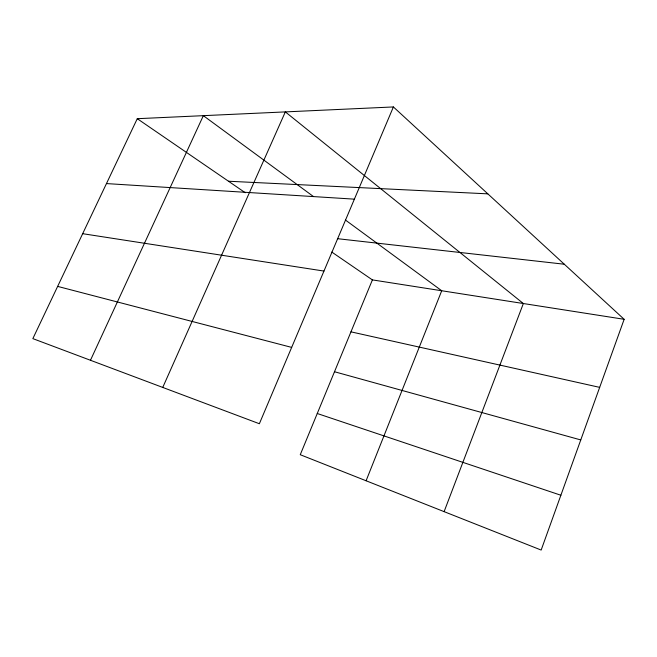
<?xml version="1.0" encoding="UTF-8"?>
<svg xmlns="http://www.w3.org/2000/svg" width="657" height="657" viewBox="0 0 657 657"><rect width="100%" height="100%" fill="white"/><g stroke="black" fill="none" stroke-linecap="round" stroke-linejoin="round"><path stroke-width="0.99" d="M624.15 319.302L541.163 550.057L300.257 454.71L372.396 279.898L624.15 319.302L393.395 106.943L137.272 118.695L32.85 338.626L259.367 423.732L393.395 106.943M444.107 511.647L523.35 303.526L285.335 111.895L162.747 387.433M366.089 480.768L441.718 290.747L345.475 220.062M90.469 360.274L203.35 115.665L313.52 196.583M228.488 181.233L487.831 193.848M106.467 183.582L354.378 199.153M337.55 238.688L564.297 264.221M82.675 233.687L323.95 271.07M350.961 331.842L599.669 387.367M57.652 286.395L291.667 347.397M334.495 371.739L580.763 439.935M317.257 413.508L560.873 495.238M137.272 118.695L245.258 192.731M331.81 252.074L372.396 279.898"/></g></svg>
